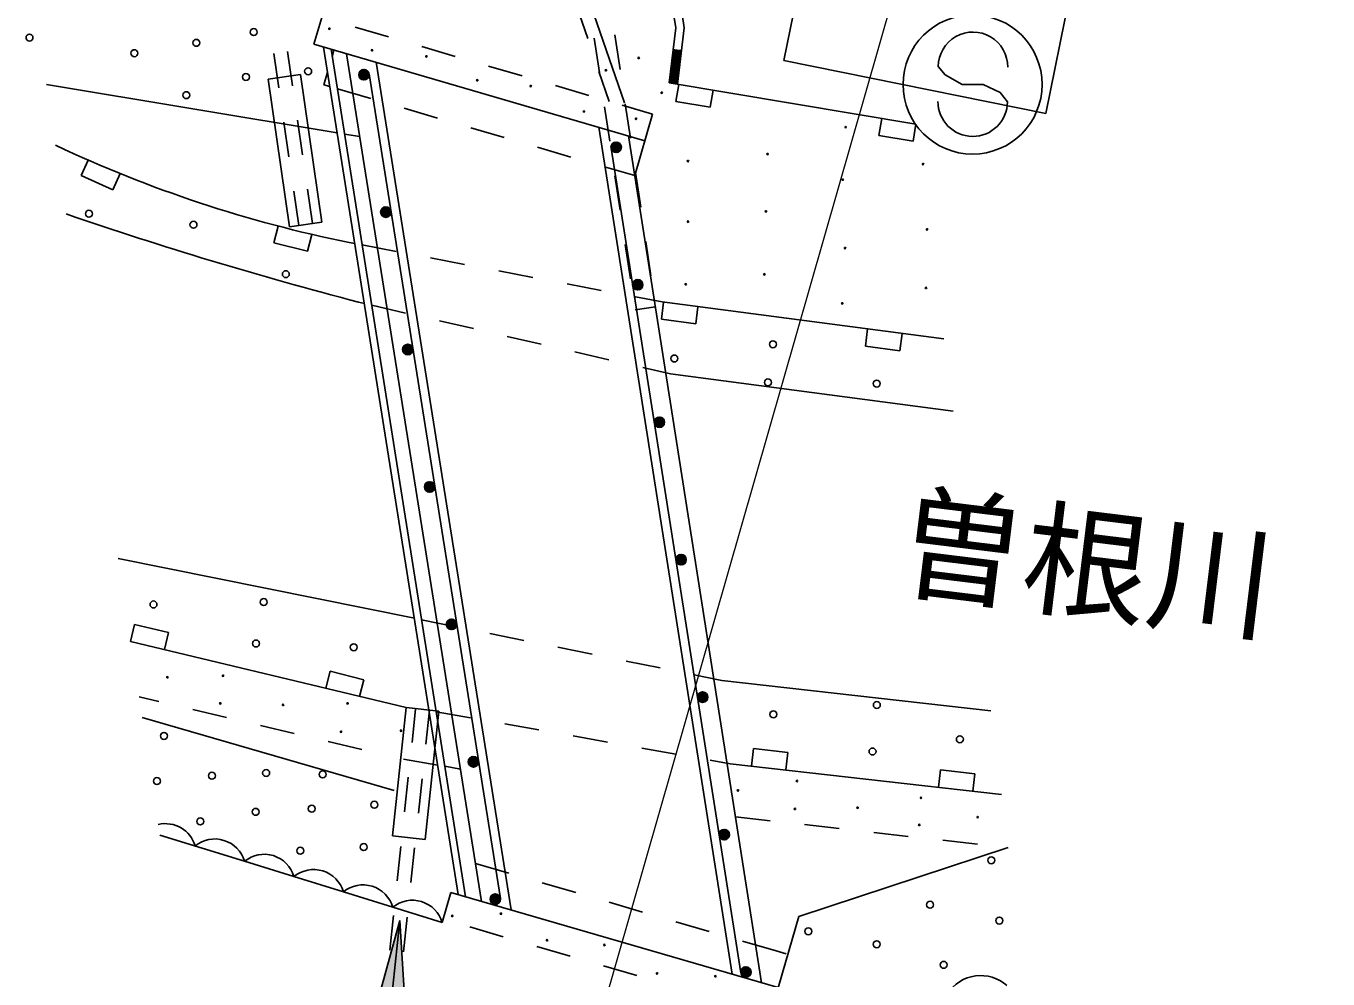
# Model space of a CAD drawing. Units: millimetres, scale not verified. Extents: x 40000 to 680000, y 20000 to 380000.
# Drawn here: x 400569 to 419293, y 277396 to 291091 of the extents above; entities that cross this region are included whole.
import ezdxf
from ezdxf.enums import TextEntityAlignment as Align

# ---------------------------------------------------------------- set-up
doc = ezdxf.new("R2010")
doc.units = ezdxf.units.MM
doc.header["$LTSCALE"] = 1000
doc.layers.add('作業ﾚｲﾔ1', color=7, linetype='Continuous', lineweight=25)
doc.styles.add('ＭＳ ゴシック', font='')
doc.styles.get('ＭＳ ゴシック').set_extended_font_data('MS Gothic')

msp = doc.modelspace()

# ---------------------------------------------------------------- hatches: boundary and pattern name
at = {"layer": '作業ﾚｲﾔ1'}
msp.add_hatch(color=256, dxfattribs=at).paths.add_polyline_path([(405947, 278235), (405674, 277258), (406005, 277223)])

# ---------------------------------------------------------------- linework, layer by layer
at = {"layer": '作業ﾚｲﾔ1', "lineweight": 13}
msp.add_line((415970, 301738), (407420, 271941), dxfattribs=at)
at = {"layer": '作業ﾚｲﾔ1'}
for p, q in [((417539, 301272), (415237, 289835)), ((411948, 292975), (411468, 290594)), ((409175, 289988), (408354, 292378)), ((408647, 290911), (408484, 291384)), ((404710, 290830), (404822, 291215)), ((409886, 291242), (409912, 291064)), ((410005, 291260), (410033, 291066)), ((405782, 290934), (405302, 291074)), ((409912, 291064), (409818, 290276)), ((410033, 291066), (409937, 290256)), ((409469, 289443), (404710, 290830)), ((404849, 290790), (406785, 278608)), ((406742, 290655), (406262, 290795)), ((408816, 290424), (408742, 290918)), ((409113, 290468), (409039, 290963)), ((404132, 290698), (404204, 290203)), ((404330, 290727), (404402, 290232)), ((404955, 290759), (406891, 278577)), ((404972, 290655), (404998, 290746)), ((405179, 290693), (407120, 278510)), ((409888, 290757), (409830, 290274)), ((409900, 290755), (409842, 290272)), ((409911, 290754), (409854, 290270)), ((409923, 290752), (409866, 290268)), ((409935, 290751), (409878, 290266)), ((409947, 290750), (409889, 290264)), ((409959, 290748), (409901, 290262)), ((409971, 290747), (409913, 290260)), ((409983, 290745), (409925, 290258)), ((404852, 290245), (404906, 290430)), ((405465, 290458), (405355, 290398)), ((405472, 290454), (405355, 290389)), ((405479, 290449), (405355, 290381)), ((405456, 290462), (405356, 290407)), ((405484, 290443), (405357, 290374)), ((405446, 290465), (405359, 290417)), ((405489, 290437), (405359, 290366)), ((405494, 290431), (405362, 290359)), ((405434, 290467), (405364, 290429)), ((405497, 290425), (405366, 290353)), ((405500, 290418), (405370, 290347)), ((405417, 290466), (405374, 290443)), ((405502, 290410), (405375, 290341)), ((405604, 290570), (407545, 278387)), ((407702, 290375), (407222, 290515)), ((408957, 290009), (408809, 290438)), ((411468, 290594), (415237, 289835)), ((413787, 290391), (413688, 290509)), ((400862, 290252), (405045, 289556)), ((404515, 290397), (404050, 290329)), ((404050, 290329), (404360, 288205)), ((404515, 290397), (404825, 288273)), ((404940, 290220), (404852, 290245)), ((405504, 290403), (405381, 290335)), ((405504, 290394), (405387, 290330)), ((405504, 290386), (405395, 290326)), ((405503, 290376), (405403, 290322)), ((405500, 290366), (405413, 290319)), ((405495, 290355), (405426, 290317)), ((405484, 290340), (405444, 290319)), ((405504, 290404), (407392, 278554)), ((408662, 290095), (408182, 290235)), ((409818, 290276), (413368, 289682)), ((409916, 290008), (409958, 290253)), ((414032, 290252), (413787, 290391)), ((414333, 290250), (414032, 290252)), ((414578, 290138), (414333, 290250)), ((405526, 290049), (405046, 290189)), ((410450, 290170), (410409, 289923)), ((414684, 290002), (414578, 290138)), ((406486, 289769), (406006, 289909)), ((408964, 289435), (408890, 289929)), ((409581, 289827), (409142, 289955)), ((409261, 289479), (409187, 289974)), ((410409, 289923), (409916, 290008)), ((404277, 289708), (404349, 289213)), ((404475, 289737), (404547, 289242)), ((409323, 288942), (409581, 289827)), ((412835, 289520), (412876, 289764)), ((413368, 289682), (413328, 289435)), ((405149, 289538), (405369, 289502)), ((407446, 289489), (406966, 289629)), ((408809, 289636), (410724, 277463)), ((409233, 289512), (411148, 277340)), ((413328, 289435), (412835, 289520)), ((408406, 289209), (407926, 289349)), ((409099, 289410), (408981, 289346)), ((409092, 289415), (408982, 289355)), ((409106, 289405), (408982, 289338)), ((408982, 289337), (410848, 277483)), ((409083, 289419), (408983, 289364)), ((409111, 289400), (408984, 289330)), ((409073, 289422), (408986, 289374)), ((409116, 289394), (408986, 289323)), ((409120, 289388), (408989, 289316)), ((409061, 289424), (408991, 289385)), ((409124, 289381), (408993, 289309)), ((409127, 289374), (408997, 289303)), ((409043, 289423), (409001, 289399)), ((409129, 289367), (409002, 289297)), ((409131, 289359), (409007, 289292)), ((409131, 289351), (409014, 289287)), ((409131, 289342), (409021, 289282)), ((409130, 289333), (409030, 289278)), ((409127, 289323), (409040, 289275)), ((409121, 289311), (409053, 289274)), ((409111, 289297), (409071, 289275)), ((401363, 288943), (401461, 289165)), ((401819, 288739), (401363, 288943)), ((401921, 288971), (401819, 288739)), ((409323, 288942), (408886, 289070)), ((409112, 288446), (409038, 288940)), ((409409, 288490), (409335, 288985)), ((404619, 288748), (404691, 288253)), ((404421, 288719), (404493, 288224)), ((405780, 288483), (405669, 288423)), ((405787, 288479), (405669, 288414)), ((405793, 288474), (405670, 288406)), ((405771, 288487), (405671, 288432)), ((405799, 288468), (405672, 288399)), ((405761, 288490), (405674, 288442)), ((405804, 288462), (405674, 288391)), ((405808, 288456), (405677, 288384)), ((405749, 288492), (405679, 288454)), ((405812, 288450), (405680, 288378)), ((405815, 288443), (405685, 288372)), ((405731, 288491), (405689, 288468)), ((405817, 288435), (405690, 288366)), ((405818, 288428), (405695, 288360)), ((405819, 288419), (405702, 288355)), ((405819, 288411), (405709, 288351)), ((405818, 288401), (405718, 288347)), ((405815, 288391), (405728, 288344)), ((405809, 288380), (405741, 288342)), ((405798, 288365), (405759, 288344)), ((404134, 287976), (404193, 288217)), ((404825, 288273), (404360, 288205)), ((404619, 287855), (404134, 287976)), ((404677, 288097), (404619, 287855)), ((405218, 287980), (405298, 287965)), ((409557, 287501), (409483, 287996)), ((405402, 287945), (405894, 287852)), ((409261, 287457), (409187, 287951)), ((406385, 287758), (406876, 287665)), ((407367, 287572), (407859, 287479)), ((409403, 287439), (409292, 287379)), ((409410, 287435), (409292, 287370)), ((409417, 287430), (409293, 287362)), ((409394, 287443), (409294, 287388)), ((409422, 287424), (409295, 287354)), ((409384, 287446), (409297, 287398)), ((409427, 287418), (409297, 287347)), ((409372, 287448), (409302, 287410)), ((409354, 287447), (409312, 287424)), ((408350, 287385), (408841, 287292)), ((409431, 287412), (409300, 287340)), ((409435, 287405), (409303, 287334)), ((409438, 287398), (409308, 287327)), ((409440, 287391), (409313, 287322)), ((409442, 287383), (409318, 287316)), ((409442, 287375), (409325, 287311)), ((409442, 287367), (409332, 287307)), ((409441, 287357), (409341, 287303)), ((409438, 287347), (409351, 287300)), ((409432, 287336), (409364, 287298)), ((409421, 287321), (409382, 287299)), ((405352, 287123), (405435, 287104)), ((405540, 287080), (406027, 286967)), ((409327, 287012), (409624, 287056)), ((409332, 287199), (409717, 287126)), ((409706, 286877), (409738, 287123)), ((409717, 287126), (413770, 286594)), ((410232, 287058), (410202, 286812)), ((406514, 286855), (407002, 286743)), ((410202, 286812), (409706, 286877)), ((412640, 286491), (412672, 286738)), ((413167, 286673), (413135, 286425)), ((406094, 286508), (405984, 286448)), ((406102, 286504), (405984, 286439)), ((406086, 286512), (405985, 286457)), ((406108, 286499), (405985, 286431)), ((406114, 286493), (405986, 286423)), ((406076, 286515), (405988, 286467)), ((406119, 286487), (405989, 286416)), ((406123, 286481), (405991, 286409)), ((406063, 286517), (405993, 286479)), ((406046, 286516), (406004, 286493)), ((407489, 286631), (407976, 286519)), ((413135, 286425), (412640, 286491)), ((406127, 286474), (405995, 286403)), ((406129, 286468), (405999, 286396)), ((406132, 286460), (406004, 286391)), ((406133, 286452), (406010, 286385)), ((406134, 286444), (406017, 286380)), ((406134, 286436), (406024, 286376)), ((406132, 286426), (406033, 286372)), ((406129, 286416), (406043, 286369)), ((406124, 286405), (406055, 286367)), ((406113, 286390), (406073, 286368)), ((408464, 286407), (408951, 286295)), ((409438, 286183), (409839, 286091)), ((409839, 286091), (413901, 285558)), ((409714, 285463), (409603, 285403)), ((409721, 285459), (409603, 285395)), ((409727, 285454), (409604, 285386)), ((409705, 285467), (409605, 285412)), ((409733, 285448), (409605, 285379)), ((409695, 285470), (409608, 285423)), ((409738, 285443), (409608, 285371)), ((409742, 285436), (409611, 285364)), ((409683, 285472), (409613, 285434)), ((409746, 285430), (409614, 285358)), ((409749, 285423), (409619, 285352)), ((409665, 285471), (409623, 285448)), ((409751, 285415), (409624, 285346)), ((409752, 285408), (409629, 285340)), ((409753, 285400), (409636, 285335)), ((409753, 285391), (409643, 285331)), ((409751, 285382), (409652, 285327)), ((409749, 285371), (409662, 285324)), ((409743, 285360), (409674, 285322)), ((409732, 285345), (409692, 285324)), ((406409, 284533), (406299, 284473)), ((406416, 284529), (406299, 284464)), ((406423, 284524), (406299, 284456)), ((406401, 284537), (406300, 284482)), ((406429, 284518), (406301, 284448)), ((406391, 284540), (406303, 284492)), ((406433, 284512), (406303, 284441)), ((406438, 284506), (406306, 284434)), ((406378, 284542), (406308, 284504)), ((406441, 284499), (406310, 284428)), ((406444, 284492), (406314, 284421)), ((406361, 284541), (406318, 284518)), ((406446, 284485), (406319, 284416)), ((406448, 284477), (406325, 284410)), ((406449, 284469), (406331, 284405)), ((406448, 284461), (406339, 284401)), ((406447, 284451), (406347, 284397)), ((406444, 284441), (406357, 284394)), ((406439, 284430), (406370, 284392)), ((406428, 284415), (406388, 284393)), ((410024, 283488), (409914, 283428)), ((410032, 283483), (409914, 283419)), ((410016, 283492), (409916, 283437)), ((410006, 283495), (409918, 283447)), ((409994, 283496), (409924, 283458)), ((409976, 283495), (409934, 283472)), ((401893, 283440), (406154, 282579)), ((410038, 283478), (409915, 283411)), ((410044, 283473), (409916, 283403)), ((410049, 283467), (409919, 283396)), ((410053, 283461), (409922, 283389)), ((410057, 283454), (409925, 283382)), ((410060, 283447), (409929, 283376)), ((410062, 283440), (409934, 283370)), ((410063, 283432), (409940, 283365)), ((410064, 283424), (409947, 283360)), ((410064, 283415), (409954, 283355)), ((410062, 283406), (409963, 283351)), ((410059, 283396), (409973, 283348)), ((410054, 283384), (409985, 283347)), ((410043, 283370), (410003, 283348)), ((406258, 282558), (406748, 282459)), ((406731, 282553), (406613, 282489)), ((406724, 282558), (406614, 282498)), ((406738, 282548), (406614, 282481)), ((406715, 282562), (406615, 282507)), ((406705, 282565), (406618, 282517)), ((406693, 282567), (406623, 282529)), ((406675, 282566), (406633, 282543)), ((402073, 282248), (402131, 282491)), ((402131, 282491), (402617, 282373)), ((402617, 282373), (402558, 282132)), ((406743, 282543), (406616, 282473)), ((406748, 282537), (406618, 282466)), ((406752, 282531), (406621, 282459)), ((406756, 282524), (406625, 282452)), ((406759, 282517), (406629, 282446)), ((406761, 282510), (406634, 282440)), ((406763, 282502), (406639, 282435)), ((406763, 282494), (406646, 282430)), ((406763, 282485), (406653, 282426)), ((406762, 282476), (406662, 282422)), ((406759, 282466), (406672, 282419)), ((406753, 282455), (406685, 282417)), ((406743, 282440), (406703, 282418)), ((407239, 282360), (407729, 282261)), ((402073, 282248), (406038, 281295)), ((408219, 282162), (408709, 282063)), ((404881, 281573), (404943, 281819)), ((404943, 281819), (405427, 281695)), ((409199, 281964), (409689, 281865)), ((405427, 281695), (405366, 281456)), ((410179, 281767), (410575, 281687)), ((410575, 281687), (414445, 281249)), ((402194, 281449), (402479, 281382)), ((410335, 281512), (410225, 281452)), ((410343, 281507), (410225, 281443)), ((410327, 281516), (410226, 281461)), ((410349, 281502), (410226, 281435)), ((410355, 281497), (410227, 281427)), ((410317, 281519), (410229, 281471)), ((410360, 281491), (410230, 281420)), ((410364, 281485), (410232, 281413)), ((410304, 281521), (410234, 281483)), ((410368, 281478), (410236, 281407)), ((410370, 281471), (410240, 281400)), ((410287, 281520), (410245, 281497)), ((410373, 281464), (410245, 281394)), ((410374, 281456), (410251, 281389)), ((410375, 281448), (410258, 281384)), ((410375, 281439), (410265, 281380)), ((410373, 281430), (410274, 281376)), ((402966, 281267), (403452, 281152)), ((406038, 281295), (405840, 279451)), ((406038, 281295), (406505, 281245)), ((406172, 281280), (406120, 280792)), ((406505, 281245), (406307, 279401)), ((406371, 281259), (406318, 280771)), ((406469, 281236), (406961, 281149)), ((410370, 281420), (410284, 281373)), ((410365, 281409), (410296, 281371)), ((410354, 281394), (410314, 281372)), ((405865, 280104), (402239, 281153)), ((407453, 281062), (407946, 280975)), ((403939, 281037), (404425, 280922)), ((408438, 280888), (408931, 280801)), ((404912, 280807), (405399, 280692)), ((409423, 280714), (409915, 280627)), ((411001, 280455), (411029, 280708)), ((411029, 280708), (411525, 280649)), ((405996, 280557), (406489, 280470)), ((407039, 280583), (406928, 280523)), ((407046, 280578), (406928, 280514)), ((407052, 280573), (406929, 280506)), ((407030, 280587), (406930, 280532)), ((407058, 280568), (406930, 280498)), ((407020, 280590), (406932, 280542)), ((407063, 280562), (406933, 280491)), ((407067, 280556), (406936, 280484)), ((407008, 280592), (406938, 280553)), ((407071, 280549), (406939, 280477)), ((407074, 280542), (406944, 280471)), ((406990, 280591), (406948, 280568)), ((407076, 280535), (406949, 280465)), ((407077, 280527), (406954, 280460)), ((407078, 280519), (406961, 280455)), ((407078, 280510), (406968, 280450)), ((407076, 280501), (406977, 280447)), ((407073, 280491), (406987, 280444)), ((410408, 280540), (410698, 280489)), ((410698, 280489), (414597, 280048)), ((411525, 280649), (411496, 280399)), ((406593, 280452), (406817, 280413)), ((407068, 280479), (406999, 280442)), ((407057, 280465), (407017, 280443)), ((413690, 280151), (413719, 280402)), ((413719, 280402), (414215, 280342)), ((414215, 280342), (414186, 280095)), ((406066, 280295), (406013, 279798)), ((406265, 280274), (406212, 279777)), ((410773, 279726), (411270, 279670)), ((411767, 279614), (412263, 279557)), ((403712, 279087), (402495, 279464)), ((406307, 279401), (405840, 279451)), ((410646, 279536), (410536, 279476)), ((410654, 279532), (410536, 279467)), ((410638, 279540), (410537, 279485)), ((410660, 279527), (410537, 279459)), ((410666, 279521), (410538, 279452)), ((410628, 279543), (410540, 279495)), ((410671, 279515), (410540, 279444)), ((410675, 279509), (410543, 279437)), ((410615, 279545), (410545, 279507)), ((410678, 279503), (410547, 279431)), ((410681, 279496), (410551, 279425)), ((410598, 279544), (410556, 279521)), ((410684, 279488), (410556, 279419)), ((410685, 279481), (410562, 279413)), ((410686, 279472), (410568, 279408)), ((410685, 279464), (410576, 279404)), ((410684, 279454), (410584, 279400)), ((410681, 279444), (410595, 279397)), ((410676, 279433), (410607, 279395)), ((410665, 279418), (410625, 279397)), ((412760, 279501), (413257, 279445)), ((413754, 279389), (414251, 279332)), ((405959, 279301), (405906, 278804)), ((406158, 279280), (406105, 278782)), ((414693, 279286), (411682, 278293)), ((404422, 278867), (403712, 279087)), ((407033, 279056), (407514, 278916)), ((405133, 278647), (404422, 278867)), ((405843, 278426), (405133, 278647)), ((406554, 278206), (406679, 278638)), ((406679, 278638), (411385, 277271)), ((407335, 278615), (407247, 278567)), ((407322, 278617), (407252, 278578)), ((407305, 278616), (407263, 278592)), ((407994, 278777), (408474, 278637)), ((406554, 278206), (405843, 278426)), ((407353, 278608), (407243, 278548)), ((407361, 278603), (407243, 278539)), ((407345, 278612), (407244, 278557)), ((407367, 278598), (407244, 278531)), ((407373, 278593), (407245, 278523)), ((407378, 278587), (407247, 278516)), ((407382, 278581), (407250, 278509)), ((407385, 278574), (407254, 278502)), ((407388, 278567), (407258, 278496)), ((407391, 278560), (407263, 278490)), ((407392, 278552), (407269, 278485)), ((407393, 278544), (407275, 278480)), ((407393, 278535), (407283, 278475)), ((407391, 278526), (407291, 278472)), ((407388, 278516), (407302, 278469)), ((407383, 278504), (407314, 278467)), ((407372, 278490), (407332, 278468)), ((408954, 278498), (409434, 278358)), ((405852, 278307), (405799, 277810)), ((406051, 278285), (405998, 277788)), ((411258, 276834), (411682, 278293)), ((405947, 278235), (405733, 276246)), ((406952, 278143), (407433, 278003)), ((409914, 278219), (410394, 278079)), ((410875, 277940), (411355, 277800)), ((407913, 277864), (408393, 277724)), ((411355, 277800), (411502, 277758)), ((408873, 277585), (409353, 277445)), ((410957, 277561), (410847, 277500)), ((410964, 277556), (410847, 277492)), ((410971, 277551), (410847, 277484)), ((410949, 277565), (410848, 277510)), ((410977, 277546), (410849, 277476)), ((410939, 277568), (410851, 277520)), ((410981, 277540), (410851, 277469)), ((410986, 277534), (410854, 277462)), ((410926, 277569), (410856, 277531)), ((410989, 277527), (410858, 277455)), ((410992, 277520), (410862, 277449)), ((410909, 277568), (410866, 277545)), ((410994, 277513), (410867, 277443)), ((410996, 277505), (410873, 277438)), ((410997, 277497), (410879, 277433)), ((410996, 277488), (410887, 277428)), ((410995, 277479), (410895, 277424)), ((410992, 277469), (410905, 277421)), ((410987, 277457), (410918, 277420)), ((410976, 277443), (410936, 277421))]:
    msp.add_line(p, q, dxfattribs=at)
msp.add_lwpolyline([(405947, 278235), (405674, 277258), (406005, 277223)], close=True, dxfattribs=at)
for centre, radius in [((414182, 290251), 1000), ((400619, 290926), 50), ((403844, 291005), 50), ((404932, 291052), 10), ((403017, 290850), 50), ((402128, 290701), 50), ((405546, 290744), 10), ((406327, 290655), 10), ((409380, 290633), 10), ((404626, 290442), 50), ((405429, 290392), 75), ((408908, 290456), 10), ((403731, 290359), 50), ((407059, 290312), 10), ((407828, 290228), 10), ((402873, 290098), 50), ((409712, 290133), 10), ((408592, 289863), 10), ((409342, 289758), 10), ((412358, 289638), 10), ((409056, 289349), 75), ((410089, 289151), 10), ((411233, 289251), 10), ((413470, 289107), 10), ((412316, 288882), 10), ((401474, 288394), 50), ((405744, 288417), 75), ((411209, 288426), 10), ((402977, 288235), 50), ((410090, 288280), 10), ((413528, 288168), 10), ((412348, 287899), 10), ((404305, 287525), 50), ((409367, 287373), 75), ((411187, 287523), 10), ((410057, 287381), 10), ((413512, 287327), 10), ((412307, 287105), 10), ((406059, 286442), 75), ((411311, 286518), 50), ((409893, 286313), 50), ((411239, 285969), 50), ((412803, 285952), 50), ((409678, 285397), 75), ((406374, 284467), 75), ((409989, 283422), 75), ((402402, 282778), 50), ((403987, 282812), 50), ((406688, 282492), 75), ((403876, 282217), 50), ((405282, 282163), 50), ((402602, 281732), 10), ((403403, 281754), 10), ((410300, 281446), 75), ((403363, 281355), 10), ((404266, 281334), 10), ((405194, 281356), 10), ((411318, 281199), 50), ((412805, 281333), 50), ((402552, 280889), 50), ((405100, 280948), 10), ((405963, 280964), 10), ((413999, 280841), 50), ((412743, 280665), 50), ((407003, 280517), 75), ((403242, 280316), 50), ((404022, 280356), 50), ((404835, 280335), 50), ((402451, 280240), 50), ((410808, 280106), 10), ((411655, 280241), 10), ((405578, 279899), 50), ((413441, 279999), 10), ((403871, 279798), 50), ((404678, 279843), 50), ((411627, 279840), 10), ((412528, 279857), 10), ((403075, 279660), 50), ((413416, 279609), 10), ((414256, 279721), 10), ((410611, 279470), 75), ((404513, 279238), 50), ((405425, 279291), 50), ((414450, 279101), 50), ((407318, 278542), 75), ((413571, 278463), 50), ((406698, 278302), 10), ((407399, 278334), 10), ((414567, 278235), 50), ((411820, 278080), 50), ((408062, 277953), 10), ((408887, 277884), 10), ((412803, 277894), 50), ((410922, 277495), 75), ((413766, 277599), 50), ((409645, 277476), 10), ((410484, 277435), 10)]:
    msp.add_circle(centre, radius, dxfattribs=at)
for centre, radius, start, end in [((414188, 290505), 500, 359.5549, 179.5549), ((414184, 290005), 500, 179.5549, 359.5549), ((408865, 306092), 18475, 244.7862, 258.6144), ((420005, 343403), 58156, 251.07551, 255.40613), ((402573, 279182), 446, 16.2426, 103.1967), ((403284, 278962), 446, 16.2426, 129.3199), ((403994, 278742), 446, 16.2426, 129.3199), ((404705, 278522), 446, 16.2426, 129.3199), ((405415, 278302), 446, 16.2426, 129.3199), ((406126, 278081), 446, 16.2426, 129.3199), ((414298, 276880), 565, 47.9794, 147.5215)]:
    msp.add_arc(centre, radius, start, end, dxfattribs=at)

# ---------------------------------------------------------------- texts
at = {"layer": '作業ﾚｲﾔ1', "style": 'ＭＳ ゴシック'}
msp.add_text('曽根川\u3000→', height=1320, rotation=353.003, dxfattribs=at).set_placement((417475, 282097), align=Align.BOTTOM_CENTER)

doc.saveas('drawing.dxf')
